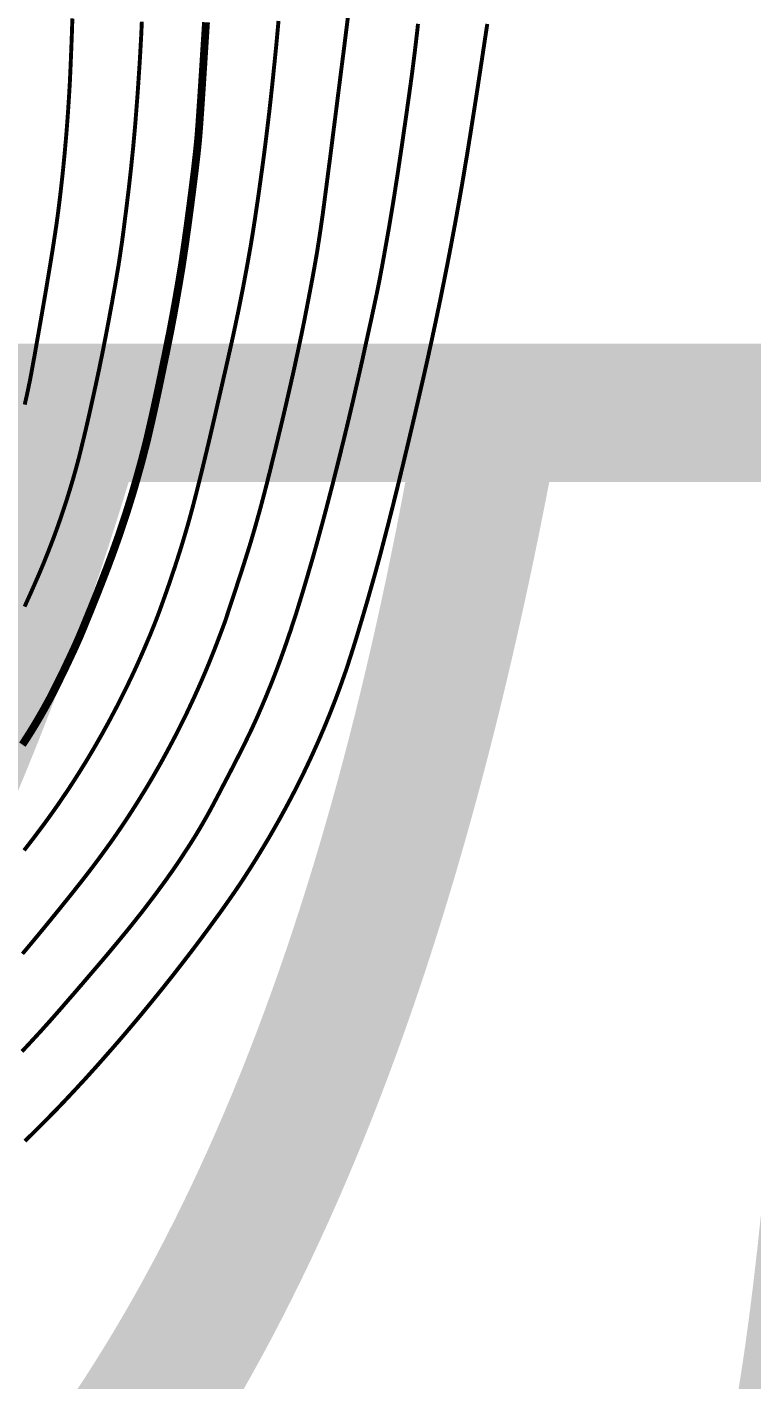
# Model space of a CAD drawing. Extents: x 36524600 to 36525730, y 2746759 to 2747713.
# Drawn here: x 36525175.94 to 36525189.84, y 2747514.35 to 2747540.3 of the extents above; entities that cross this region are included whole.
import ezdxf

# ---------------------------------------------------------------- set-up
doc = ezdxf.new("R2010")
doc.units = 0
doc.header["$LTSCALE"] = 1000
doc.header["$MEASUREMENT"] = 0
doc.layers.add('0-规划文字', color=7, linetype='Continuous')
doc.layers.add('DGX', color=251, linetype='Continuous')
doc.styles.add('黑体', font='simhei.ttf')

# ---------------------------------------------------------------- blocks, each defined once
blk = doc.blocks.new('dxt')
at = {"layer": 'DGX', "color": 253, "linetype": 'Continuous', "flags": 128}
for points, const_width in [([(36525184.767, 2747540.362), (36525184.72, 2747540.053), (36525184.674, 2747539.747), (36525184.63, 2747539.456), (36525184.588, 2747539.181), (36525184.548, 2747538.921), (36525184.51, 2747538.678), (36525184.474, 2747538.45), (36525184.441, 2747538.238), (36525184.409, 2747538.041), (36525184.379, 2747537.853), (36525184.347, 2747537.665), (36525184.316, 2747537.476), (36525184.284, 2747537.288), (36525184.251, 2747537.1), (36525184.218, 2747536.912), (36525184.184, 2747536.724), (36525184.15, 2747536.536), (36525184.115, 2747536.348), (36525184.08, 2747536.161), (36525184.044, 2747535.973), (36525184.008, 2747535.786), (36525183.971, 2747535.598), (36525183.934, 2747535.411), (36525183.896, 2747535.224), (36525183.858, 2747535.037), (36525183.819, 2747534.85), (36525183.78, 2747534.663), (36525183.74, 2747534.476), (36525183.7, 2747534.289), (36525183.659, 2747534.103), (36525183.618, 2747533.916), (36525183.576, 2747533.73), (36525183.534, 2747533.544), (36525183.491, 2747533.358), (36525183.448, 2747533.172), (36525183.405, 2747532.985), (36525183.362, 2747532.799), (36525183.318, 2747532.613), (36525183.274, 2747532.427), (36525183.23, 2747532.241), (36525183.185, 2747532.055), (36525183.141, 2747531.869), (36525183.095, 2747531.683), (36525183.05, 2747531.497), (36525183.004, 2747531.312), (36525182.958, 2747531.126), (36525182.911, 2747530.941), (36525182.864, 2747530.756), (36525182.816, 2747530.572), (36525182.768, 2747530.387), (36525182.72, 2747530.203), (36525182.67, 2747530.019), (36525182.62, 2747529.835), (36525182.568, 2747529.651), (36525182.516, 2747529.468), (36525182.464, 2747529.284), (36525182.41, 2747529.101), (36525182.358, 2747528.924), (36525182.308, 2747528.759), (36525182.262, 2747528.605), (36525182.218, 2747528.463), (36525182.177, 2747528.332), (36525182.139, 2747528.213), (36525182.104, 2747528.105), (36525182.072, 2747528.009), (36525182.042, 2747527.919), (36525182.01, 2747527.829), (36525181.979, 2747527.74), (36525181.947, 2747527.65), (36525181.914, 2747527.561), (36525181.881, 2747527.472), (36525181.847, 2747527.383), (36525181.813, 2747527.294), (36525181.778, 2747527.206), (36525181.743, 2747527.117), (36525181.707, 2747527.029), (36525181.671, 2747526.941), (36525181.635, 2747526.853), (36525181.597, 2747526.766), (36525181.56, 2747526.678), (36525181.522, 2747526.591), (36525181.483, 2747526.504), (36525181.444, 2747526.418), (36525181.405, 2747526.331), (36525181.365, 2747526.245), (36525181.324, 2747526.159), (36525181.283, 2747526.073), (36525181.242, 2747525.987), (36525181.2, 2747525.902), (36525181.158, 2747525.817), (36525181.115, 2747525.732), (36525181.072, 2747525.647), (36525181.028, 2747525.563), (36525180.984, 2747525.478), (36525180.939, 2747525.394), (36525180.894, 2747525.31), (36525180.848, 2747525.227), (36525180.803, 2747525.144), (36525180.756, 2747525.06), (36525180.709, 2747524.978), (36525180.662, 2747524.895), (36525180.615, 2747524.813), (36525180.567, 2747524.73), (36525180.518, 2747524.649), (36525180.469, 2747524.567), (36525180.42, 2747524.486), (36525180.37, 2747524.404), (36525180.32, 2747524.323), (36525180.27, 2747524.243), (36525180.219, 2747524.162), (36525180.167, 2747524.082), (36525180.116, 2747524.002), (36525180.064, 2747523.923), (36525180.01, 2747523.842), (36525179.954, 2747523.759), (36525179.895, 2747523.673), (36525179.834, 2747523.585), (36525179.77, 2747523.494), (36525179.704, 2747523.4), (36525179.636, 2747523.304), (36525179.564, 2747523.206), (36525179.492, 2747523.107), (36525179.421, 2747523.009), (36525179.35, 2747522.914), (36525179.281, 2747522.82), (36525179.211, 2747522.727), (36525179.143, 2747522.636), (36525179.075, 2747522.547), (36525179.008, 2747522.46), (36525178.941, 2747522.373), (36525178.874, 2747522.287), (36525178.807, 2747522.2), (36525178.74, 2747522.114), (36525178.672, 2747522.028), (36525178.604, 2747521.943), (36525178.536, 2747521.857), (36525178.467, 2747521.772), (36525178.398, 2747521.687), (36525178.329, 2747521.602), (36525178.26, 2747521.518), (36525178.19, 2747521.433), (36525178.121, 2747521.349), (36525178.051, 2747521.265), (36525177.98, 2747521.181), (36525177.91, 2747521.098), (36525177.839, 2747521.014), (36525177.768, 2747520.931), (36525177.697, 2747520.848), (36525177.625, 2747520.765), (36525177.553, 2747520.683), (36525177.481, 2747520.601), (36525177.409, 2747520.519), (36525177.337, 2747520.437), (36525177.264, 2747520.355), (36525177.191, 2747520.274), (36525177.117, 2747520.192), (36525177.044, 2747520.111), (36525176.969, 2747520.031), (36525176.895, 2747519.95), (36525176.82, 2747519.87), (36525176.745, 2747519.79), (36525176.67, 2747519.71), (36525176.594, 2747519.63), (36525176.518, 2747519.551), (36525176.442, 2747519.473), (36525176.365, 2747519.394), (36525176.289, 2747519.316), (36525176.211, 2747519.238), (36525176.134, 2747519.161), (36525176.056, 2747519.084), (36525175.978, 2747519.008), (36525175.899, 2747518.931)], 0.075), ([(36525183.438, 2747540.364), (36525183.426, 2747540.25), (36525183.413, 2747540.137), (36525183.4, 2747540.024), (36525183.386, 2747539.91), (36525183.373, 2747539.797), (36525183.357, 2747539.674), (36525183.339, 2747539.531), (36525183.318, 2747539.369), (36525183.293, 2747539.187), (36525183.265, 2747538.985), (36525183.234, 2747538.764), (36525183.2, 2747538.523), (36525183.162, 2747538.262), (36525183.124, 2747537.998), (36525183.086, 2747537.744), (36525183.05, 2747537.502), (36525183.014, 2747537.271), (36525182.98, 2747537.051), (36525182.946, 2747536.842), (36525182.913, 2747536.644), (36525182.882, 2747536.458), (36525182.851, 2747536.283), (36525182.822, 2747536.12), (36525182.795, 2747535.967), (36525182.77, 2747535.826), (36525182.746, 2747535.697), (36525182.724, 2747535.578), (36525182.704, 2747535.472), (36525182.685, 2747535.376), (36525182.665, 2747535.275), (36525182.639, 2747535.151), (36525182.608, 2747535.006), (36525182.572, 2747534.838), (36525182.531, 2747534.647), (36525182.484, 2747534.435), (36525182.432, 2747534.2), (36525182.376, 2747533.942), (36525182.316, 2747533.674), (36525182.254, 2747533.405), (36525182.193, 2747533.137), (36525182.13, 2747532.87), (36525182.066, 2747532.602), (36525182.001, 2747532.335), (36525181.935, 2747532.068), (36525181.868, 2747531.801), (36525181.802, 2747531.54), (36525181.737, 2747531.29), (36525181.675, 2747531.052), (36525181.615, 2747530.825), (36525181.556, 2747530.61), (36525181.5, 2747530.405), (36525181.446, 2747530.213), (36525181.394, 2747530.031), (36525181.344, 2747529.861), (36525181.298, 2747529.702), (36525181.254, 2747529.554), (36525181.213, 2747529.417), (36525181.174, 2747529.291), (36525181.139, 2747529.176), (36525181.107, 2747529.072), (36525181.077, 2747528.98), (36525181.049, 2747528.893), (36525181.02, 2747528.806), (36525180.992, 2747528.719), (36525180.962, 2747528.632), (36525180.933, 2747528.546), (36525180.903, 2747528.46), (36525180.873, 2747528.373), (36525180.842, 2747528.287), (36525180.811, 2747528.201), (36525180.78, 2747528.116), (36525180.748, 2747528.03), (36525180.716, 2747527.945), (36525180.683, 2747527.859), (36525180.65, 2747527.774), (36525180.616, 2747527.689), (36525180.582, 2747527.605), (36525180.548, 2747527.52), (36525180.513, 2747527.436), (36525180.477, 2747527.352), (36525180.442, 2747527.268), (36525180.405, 2747527.184), (36525180.369, 2747527.1), (36525180.332, 2747527.017), (36525180.294, 2747526.934), (36525180.254, 2747526.846), (36525180.208, 2747526.751), (36525180.158, 2747526.647), (36525180.103, 2747526.534), (36525180.043, 2747526.414), (36525179.977, 2747526.285), (36525179.907, 2747526.148), (36525179.832, 2747526.002), (36525179.757, 2747525.859), (36525179.689, 2747525.729), (36525179.628, 2747525.611), (36525179.573, 2747525.507), (36525179.525, 2747525.415), (36525179.483, 2747525.337), (36525179.448, 2747525.271), (36525179.419, 2747525.219), (36525179.393, 2747525.172), (36525179.367, 2747525.126), (36525179.341, 2747525.081), (36525179.315, 2747525.035), (36525179.288, 2747524.989), (36525179.262, 2747524.943), (36525179.235, 2747524.898), (36525179.208, 2747524.853), (36525179.179, 2747524.805), (36525179.146, 2747524.751), (36525179.109, 2747524.693), (36525179.069, 2747524.629), (36525179.024, 2747524.559), (36525178.975, 2747524.485), (36525178.923, 2747524.405), (36525178.867, 2747524.319), (36525178.806, 2747524.229), (36525178.741, 2747524.134), (36525178.67, 2747524.034), (36525178.596, 2747523.929), (36525178.516, 2747523.82), (36525178.432, 2747523.706), (36525178.343, 2747523.587), (36525178.249, 2747523.463), (36525178.149, 2747523.332), (36525178.038, 2747523.192), (36525177.919, 2747523.042), (36525177.789, 2747522.883), (36525177.65, 2747522.715), (36525177.502, 2747522.537), (36525177.344, 2747522.35), (36525177.176, 2747522.154), (36525177.01, 2747521.96), (36525176.857, 2747521.782), (36525176.716, 2747521.62), (36525176.588, 2747521.472), (36525176.472, 2747521.34), (36525176.37, 2747521.224), (36525176.279, 2747521.123), (36525176.202, 2747521.037), (36525176.13, 2747520.959), (36525176.058, 2747520.881), (36525175.986, 2747520.803), (36525175.914, 2747520.726), (36525175.842, 2747520.649)], 0.075), ([(36525182.111, 2747540.629), (36525182.07, 2747540.304), (36525182.024, 2747539.933), (36525181.97, 2747539.513), (36525181.911, 2747539.047), (36525181.852, 2747538.581), (36525181.799, 2747538.166), (36525181.753, 2747537.802), (36525181.712, 2747537.488), (36525181.678, 2747537.225), (36525181.65, 2747537.012), (36525181.629, 2747536.849), (36525181.614, 2747536.737), (36525181.602, 2747536.65), (36525181.589, 2747536.563), (36525181.577, 2747536.476), (36525181.564, 2747536.389), (36525181.551, 2747536.302), (36525181.538, 2747536.215), (36525181.524, 2747536.129), (36525181.511, 2747536.042), (36525181.496, 2747535.95), (36525181.478, 2747535.847), (36525181.458, 2747535.733), (36525181.436, 2747535.609), (36525181.411, 2747535.474), (36525181.384, 2747535.329), (36525181.354, 2747535.172), (36525181.322, 2747535.005), (36525181.289, 2747534.833), (36525181.255, 2747534.661), (36525181.22, 2747534.488), (36525181.184, 2747534.316), (36525181.148, 2747534.144), (36525181.111, 2747533.973), (36525181.074, 2747533.801), (36525181.036, 2747533.63), (36525180.997, 2747533.458), (36525180.958, 2747533.287), (36525180.919, 2747533.116), (36525180.879, 2747532.944), (36525180.839, 2747532.773), (36525180.798, 2747532.602), (36525180.757, 2747532.432), (36525180.716, 2747532.261), (36525180.675, 2747532.095), (36525180.637, 2747531.941), (36525180.602, 2747531.797), (36525180.568, 2747531.664), (36525180.538, 2747531.541), (36525180.509, 2747531.43), (36525180.483, 2747531.329), (36525180.459, 2747531.239), (36525180.437, 2747531.154), (36525180.414, 2747531.069), (36525180.391, 2747530.985), (36525180.367, 2747530.9), (36525180.344, 2747530.816), (36525180.32, 2747530.731), (36525180.296, 2747530.647), (36525180.271, 2747530.563), (36525180.245, 2747530.473), (36525180.215, 2747530.374), (36525180.181, 2747530.264), (36525180.143, 2747530.144), (36525180.102, 2747530.013), (36525180.057, 2747529.872), (36525180.007, 2747529.721), (36525179.955, 2747529.56), (36525179.903, 2747529.403), (36525179.859, 2747529.268), (36525179.821, 2747529.153), (36525179.79, 2747529.06), (36525179.766, 2747528.987), (36525179.749, 2747528.935), (36525179.739, 2747528.903), (36525179.735, 2747528.893), (36525179.734, 2747528.888), (36525179.728, 2747528.872), (36525179.718, 2747528.846), (36525179.705, 2747528.811), (36525179.687, 2747528.765), (36525179.666, 2747528.708), (36525179.641, 2747528.642), (36525179.612, 2747528.565), (36525179.581, 2747528.483), (36525179.549, 2747528.401), (36525179.517, 2747528.32), (36525179.485, 2747528.239), (36525179.452, 2747528.157), (36525179.419, 2747528.076), (36525179.386, 2747527.996), (36525179.352, 2747527.915), (36525179.317, 2747527.834), (36525179.283, 2747527.754), (36525179.248, 2747527.674), (36525179.212, 2747527.594), (36525179.176, 2747527.514), (36525179.14, 2747527.434), (36525179.103, 2747527.355), (36525179.066, 2747527.276), (36525179.029, 2747527.197), (36525178.991, 2747527.118), (36525178.952, 2747527.039), (36525178.914, 2747526.961), (36525178.875, 2747526.882), (36525178.835, 2747526.804), (36525178.795, 2747526.726), (36525178.755, 2747526.648), (36525178.714, 2747526.571), (36525178.673, 2747526.494), (36525178.632, 2747526.417), (36525178.59, 2747526.34), (36525178.548, 2747526.263), (36525178.506, 2747526.186), (36525178.463, 2747526.11), (36525178.419, 2747526.034), (36525178.376, 2747525.958), (36525178.332, 2747525.883), (36525178.287, 2747525.807), (36525178.242, 2747525.732), (36525178.197, 2747525.657), (36525178.151, 2747525.583), (36525178.105, 2747525.508), (36525178.059, 2747525.434), (36525178.012, 2747525.36), (36525177.965, 2747525.286), (36525177.918, 2747525.213), (36525177.87, 2747525.139), (36525177.822, 2747525.066), (36525177.773, 2747524.994), (36525177.724, 2747524.921), (36525177.675, 2747524.849), (36525177.624, 2747524.775), (36525177.571, 2747524.699), (36525177.515, 2747524.621), (36525177.456, 2747524.539), (36525177.395, 2747524.456), (36525177.332, 2747524.369), (36525177.265, 2747524.28), (36525177.197, 2747524.189), (36525177.123, 2747524.092), (36525177.042, 2747523.987), (36525176.953, 2747523.873), (36525176.857, 2747523.752), (36525176.754, 2747523.622), (36525176.643, 2747523.485), (36525176.525, 2747523.339), (36525176.4, 2747523.185), (36525176.275, 2747523.032), (36525176.157, 2747522.889), (36525176.047, 2747522.756), (36525175.945, 2747522.634), (36525175.851, 2747522.522)], 0.075), ([(36525180.762, 2747540.42), (36525180.752, 2747540.304), (36525180.74, 2747540.175), (36525180.727, 2747540.032), (36525180.712, 2747539.876), (36525180.695, 2747539.706), (36525180.676, 2747539.523), (36525180.656, 2747539.326), (36525180.634, 2747539.115), (36525180.61, 2747538.898), (36525180.586, 2747538.681), (36525180.56, 2747538.464), (36525180.534, 2747538.248), (36525180.507, 2747538.031), (36525180.479, 2747537.814), (36525180.45, 2747537.598), (36525180.42, 2747537.382), (36525180.391, 2747537.172), (36525180.363, 2747536.976), (36525180.336, 2747536.794), (36525180.311, 2747536.625), (36525180.287, 2747536.47), (36525180.265, 2747536.329), (36525180.244, 2747536.201), (36525180.225, 2747536.086), (36525180.206, 2747535.979), (36525180.187, 2747535.871), (36525180.168, 2747535.764), (36525180.148, 2747535.656), (36525180.128, 2747535.549), (36525180.108, 2747535.442), (36525180.088, 2747535.334), (36525180.067, 2747535.227), (36525180.046, 2747535.12), (36525180.024, 2747535.013), (36525180.003, 2747534.906), (36525179.981, 2747534.799), (36525179.958, 2747534.692), (36525179.936, 2747534.586), (36525179.913, 2747534.479), (36525179.89, 2747534.372), (36525179.864, 2747534.255), (36525179.833, 2747534.116), (36525179.797, 2747533.956), (36525179.756, 2747533.774), (36525179.709, 2747533.571), (36525179.658, 2747533.347), (36525179.601, 2747533.101), (36525179.54, 2747532.833), (36525179.477, 2747532.563), (36525179.417, 2747532.306), (36525179.359, 2747532.065), (36525179.304, 2747531.837), (36525179.252, 2747531.625), (36525179.202, 2747531.426), (36525179.155, 2747531.242), (36525179.111, 2747531.073), (36525179.067, 2747530.911), (36525179.022, 2747530.75), (36525178.975, 2747530.589), (36525178.927, 2747530.428), (36525178.878, 2747530.268), (36525178.827, 2747530.108), (36525178.776, 2747529.949), (36525178.722, 2747529.79), (36525178.67, 2747529.636), (36525178.62, 2747529.492), (36525178.573, 2747529.359), (36525178.529, 2747529.236), (36525178.488, 2747529.122), (36525178.45, 2747529.019), (36525178.414, 2747528.926), (36525178.382, 2747528.843), (36525178.35, 2747528.765), (36525178.319, 2747528.687), (36525178.287, 2747528.61), (36525178.254, 2747528.533), (36525178.221, 2747528.455), (36525178.188, 2747528.378), (36525178.155, 2747528.302), (36525178.121, 2747528.225), (36525178.087, 2747528.148), (36525178.053, 2747528.072), (36525178.018, 2747527.996), (36525177.983, 2747527.92), (36525177.947, 2747527.844), (36525177.911, 2747527.769), (36525177.875, 2747527.693), (36525177.838, 2747527.618), (36525177.801, 2747527.543), (36525177.764, 2747527.468), (36525177.726, 2747527.393), (36525177.688, 2747527.318), (36525177.65, 2747527.244), (36525177.611, 2747527.17), (36525177.572, 2747527.096), (36525177.533, 2747527.022), (36525177.493, 2747526.948), (36525177.453, 2747526.875), (36525177.412, 2747526.801), (36525177.372, 2747526.728), (36525177.33, 2747526.655), (36525177.289, 2747526.583), (36525177.247, 2747526.51), (36525177.205, 2747526.438), (36525177.162, 2747526.366), (36525177.119, 2747526.294), (36525177.076, 2747526.222), (36525177.032, 2747526.151), (36525176.988, 2747526.08), (36525176.944, 2747526.009), (36525176.899, 2747525.938), (36525176.854, 2747525.867), (36525176.809, 2747525.797), (36525176.763, 2747525.727), (36525176.717, 2747525.657), (36525176.67, 2747525.588), (36525176.623, 2747525.518), (36525176.576, 2747525.449), (36525176.529, 2747525.38), (36525176.481, 2747525.312), (36525176.433, 2747525.243), (36525176.384, 2747525.175), (36525176.335, 2747525.107), (36525176.286, 2747525.039), (36525176.236, 2747524.972), (36525176.186, 2747524.905), (36525176.136, 2747524.838), (36525176.085, 2747524.771), (36525176.037, 2747524.707), (36525175.992, 2747524.649), (36525175.951, 2747524.596), (36525175.915, 2747524.549), (36525175.882, 2747524.507)], 0.075), ([(36525179.372, 2747540.394), (36525179.339, 2747539.879), (36525179.31, 2747539.426), (36525179.285, 2747539.037), (36525179.263, 2747538.712), (36525179.245, 2747538.449), (36525179.23, 2747538.25), (36525179.218, 2747538.114), (36525179.207, 2747538.003), (36525179.194, 2747537.879), (36525179.178, 2747537.742), (36525179.161, 2747537.593), (36525179.141, 2747537.43), (36525179.119, 2747537.254), (36525179.095, 2747537.066), (36525179.069, 2747536.864), (36525179.042, 2747536.663), (36525179.017, 2747536.475), (36525178.992, 2747536.299), (36525178.97, 2747536.137), (36525178.948, 2747535.988), (36525178.928, 2747535.852), (36525178.909, 2747535.729), (36525178.891, 2747535.618), (36525178.874, 2747535.515), (36525178.857, 2747535.412), (36525178.839, 2747535.308), (36525178.821, 2747535.205), (36525178.803, 2747535.101), (36525178.785, 2747534.998), (36525178.766, 2747534.895), (36525178.748, 2747534.792), (36525178.727, 2747534.682), (36525178.704, 2747534.559), (36525178.678, 2747534.424), (36525178.648, 2747534.276), (36525178.616, 2747534.115), (36525178.58, 2747533.941), (36525178.541, 2747533.754), (36525178.5, 2747533.554), (36525178.458, 2747533.354), (36525178.418, 2747533.168), (36525178.381, 2747532.995), (36525178.345, 2747532.834), (36525178.312, 2747532.687), (36525178.281, 2747532.553), (36525178.253, 2747532.432), (36525178.227, 2747532.324), (36525178.201, 2747532.223), (36525178.175, 2747532.122), (36525178.149, 2747532.021), (36525178.122, 2747531.92), (36525178.094, 2747531.819), (36525178.066, 2747531.719), (36525178.038, 2747531.618), (36525178.009, 2747531.518), (36525177.98, 2747531.418), (36525177.95, 2747531.318), (36525177.919, 2747531.218), (36525177.888, 2747531.118), (36525177.857, 2747531.019), (36525177.825, 2747530.919), (36525177.792, 2747530.82), (36525177.759, 2747530.721), (36525177.726, 2747530.622), (36525177.692, 2747530.524), (36525177.657, 2747530.425), (36525177.622, 2747530.327), (36525177.587, 2747530.229), (36525177.551, 2747530.131), (36525177.514, 2747530.033), (36525177.478, 2747529.935), (36525177.44, 2747529.838), (36525177.403, 2747529.742), (36525177.366, 2747529.646), (36525177.329, 2747529.552), (36525177.293, 2747529.459), (36525177.256, 2747529.366), (36525177.219, 2747529.274), (36525177.183, 2747529.183), (36525177.147, 2747529.095), (36525177.113, 2747529.012), (36525177.081, 2747528.934), (36525177.051, 2747528.861), (36525177.023, 2747528.792), (36525176.997, 2747528.729), (36525176.972, 2747528.67), (36525176.95, 2747528.616), (36525176.926, 2747528.562), (36525176.899, 2747528.501), (36525176.869, 2747528.434), (36525176.836, 2747528.361), (36525176.799, 2747528.282), (36525176.759, 2747528.197), (36525176.716, 2747528.106), (36525176.67, 2747528.008), (36525176.623, 2747527.911), (36525176.578, 2747527.82), (36525176.537, 2747527.735), (36525176.498, 2747527.657), (36525176.462, 2747527.585), (36525176.429, 2747527.52), (36525176.398, 2747527.461), (36525176.371, 2747527.409), (36525176.344, 2747527.36), (36525176.317, 2747527.311), (36525176.29, 2747527.262), (36525176.263, 2747527.213), (36525176.236, 2747527.165), (36525176.208, 2747527.116), (36525176.18, 2747527.068), (36525176.152, 2747527.02), (36525176.124, 2747526.972), (36525176.095, 2747526.924), (36525176.066, 2747526.876), (36525176.037, 2747526.829), (36525176.008, 2747526.781), (36525175.978, 2747526.734), (36525175.948, 2747526.687), (36525175.918, 2747526.64), (36525175.886, 2747526.59), (36525175.849, 2747526.536)], 0.15), ([(36525178.141, 2747540.406), (36525178.131, 2747540.176), (36525178.12, 2747539.977), (36525178.109, 2747539.779), (36525178.097, 2747539.581), (36525178.084, 2747539.384), (36525178.071, 2747539.186), (36525178.057, 2747538.988), (36525178.042, 2747538.79), (36525178.027, 2747538.592), (36525178.011, 2747538.395), (36525177.993, 2747538.197), (36525177.975, 2747538), (36525177.955, 2747537.802), (36525177.935, 2747537.605), (36525177.913, 2747537.408), (36525177.891, 2747537.211), (36525177.867, 2747537.014), (36525177.844, 2747536.823), (36525177.821, 2747536.645), (36525177.8, 2747536.479), (36525177.78, 2747536.325), (36525177.761, 2747536.183), (36525177.742, 2747536.054), (36525177.725, 2747535.937), (36525177.709, 2747535.832), (36525177.693, 2747535.727), (36525177.673, 2747535.61), (36525177.651, 2747535.481), (36525177.627, 2747535.34), (36525177.599, 2747535.187), (36525177.57, 2747535.021), (36525177.537, 2747534.844), (36525177.502, 2747534.654), (36525177.465, 2747534.459), (36525177.427, 2747534.263), (36525177.389, 2747534.068), (36525177.349, 2747533.873), (36525177.309, 2747533.678), (36525177.267, 2747533.483), (36525177.225, 2747533.289), (36525177.182, 2747533.094), (36525177.14, 2747532.906), (36525177.1, 2747532.73), (36525177.062, 2747532.566), (36525177.026, 2747532.415), (36525176.992, 2747532.276), (36525176.961, 2747532.149), (36525176.932, 2747532.034), (36525176.905, 2747531.932), (36525176.879, 2747531.836), (36525176.852, 2747531.74), (36525176.825, 2747531.644), (36525176.797, 2747531.549), (36525176.768, 2747531.453), (36525176.739, 2747531.359), (36525176.71, 2747531.264), (36525176.679, 2747531.169), (36525176.649, 2747531.075), (36525176.617, 2747530.981), (36525176.585, 2747530.888), (36525176.553, 2747530.794), (36525176.52, 2747530.701), (36525176.486, 2747530.607), (36525176.452, 2747530.514), (36525176.417, 2747530.422), (36525176.381, 2747530.329), (36525176.345, 2747530.237), (36525176.309, 2747530.145), (36525176.272, 2747530.053), (36525176.234, 2747529.961), (36525176.196, 2747529.87), (36525176.157, 2747529.779), (36525176.117, 2747529.688), (36525176.078, 2747529.598), (36525176.039, 2747529.511), (36525176.002, 2747529.426), (36525175.964, 2747529.343), (36525175.928, 2747529.262), (36525175.892, 2747529.184)], 0.075), ([(36525176.809, 2747540.467), (36525176.798, 2747540.146), (36525176.787, 2747539.862), (36525176.777, 2747539.616), (36525176.768, 2747539.408), (36525176.76, 2747539.237), (36525176.751, 2747539.085), (36525176.742, 2747538.933), (36525176.732, 2747538.781), (36525176.722, 2747538.629), (36525176.711, 2747538.478), (36525176.699, 2747538.326), (36525176.687, 2747538.174), (36525176.673, 2747538.023), (36525176.66, 2747537.871), (36525176.645, 2747537.719), (36525176.63, 2747537.568), (36525176.614, 2747537.417), (36525176.597, 2747537.265), (36525176.58, 2747537.114), (36525176.562, 2747536.963), (36525176.543, 2747536.812), (36525176.522, 2747536.651), (36525176.497, 2747536.472), (36525176.467, 2747536.274), (36525176.434, 2747536.058), (36525176.396, 2747535.823), (36525176.354, 2747535.569), (36525176.309, 2747535.296), (36525176.259, 2747535.004), (36525176.209, 2747534.717), (36525176.164, 2747534.459), (36525176.123, 2747534.229), (36525176.088, 2747534.027), (36525176.056, 2747533.854), (36525176.03, 2747533.709), (36525176.008, 2747533.592), (36525175.991, 2747533.503), (36525175.975, 2747533.429), (36525175.96, 2747533.355), (36525175.944, 2747533.281), (36525175.928, 2747533.207), (36525175.911, 2747533.133), (36525175.895, 2747533.059)], 0.075)]:
    blk.add_lwpolyline(points, dxfattribs=dict(at, const_width=const_width))

msp = doc.modelspace()

# ---------------------------------------------------------------- block references
msp.add_blockref('dxt', (0, 0))

# ---------------------------------------------------------------- texts
at = {"layer": '0-规划文字', "color": 1, "style": '黑体'}
msp.add_text('原始坐标 勿动', height=26.2869, dxfattribs=at).set_placement((36524999.159, 2747509.738))

doc.saveas('drawing.dxf')
